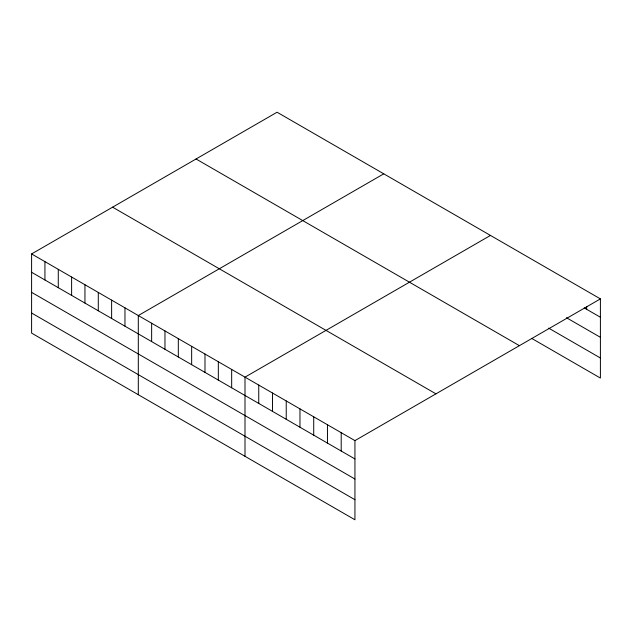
<?xml version="1.0" encoding="UTF-8"?>
<svg xmlns="http://www.w3.org/2000/svg" width="632" height="632" viewBox="0 0 632 632"><rect width="100%" height="100%" fill="white"/><g stroke="black" fill="none" stroke-linecap="round" stroke-linejoin="round"><path stroke-width="0.95" d="M31.6 253.938L354.939 440.615L354.939 519.781L31.6 333.103L31.6 253.938L277.061 112.22L600.4 298.897L600.4 378.062L531.694 338.397M383.758 173.824L138.305 315.542L138.305 394.708M490.464 235.428L245.003 377.146L245.003 456.312M354.939 440.615L600.4 298.897M584.237 307.91L600.4 317.248M566.446 317.714L600.4 337.314M548.663 328.127L600.4 357.996M196.054 158.988L519.401 345.665M112.599 207.17L435.946 393.847M31.6 272.281L354.939 458.958M31.6 292.355L354.939 479.032M31.6 313.03L354.939 499.707M586.662 306.417L586.662 309.317M341.201 432.683L341.201 451.027M327.455 424.743L327.455 443.095M313.717 416.812L313.717 435.164M299.971 408.88L299.971 427.224M286.233 400.949L286.233 419.293M272.487 393.009L272.487 411.361M258.749 385.078L258.749 403.421M231.668 369.443L231.668 387.787M218.332 361.741L218.332 380.093M204.989 354.038L204.989 372.39M191.654 346.344L191.654 364.688M178.319 338.641L178.319 356.985M164.976 330.939L164.976 349.291M151.641 323.236L151.641 341.588M124.962 307.839L124.962 326.183M111.627 300.137L111.627 318.488M98.292 292.434L98.292 310.786M84.949 284.74L84.949 303.084M71.614 277.037L71.614 295.381M58.278 269.335L58.278 287.686M44.935 261.632L44.935 279.984"/></g></svg>
